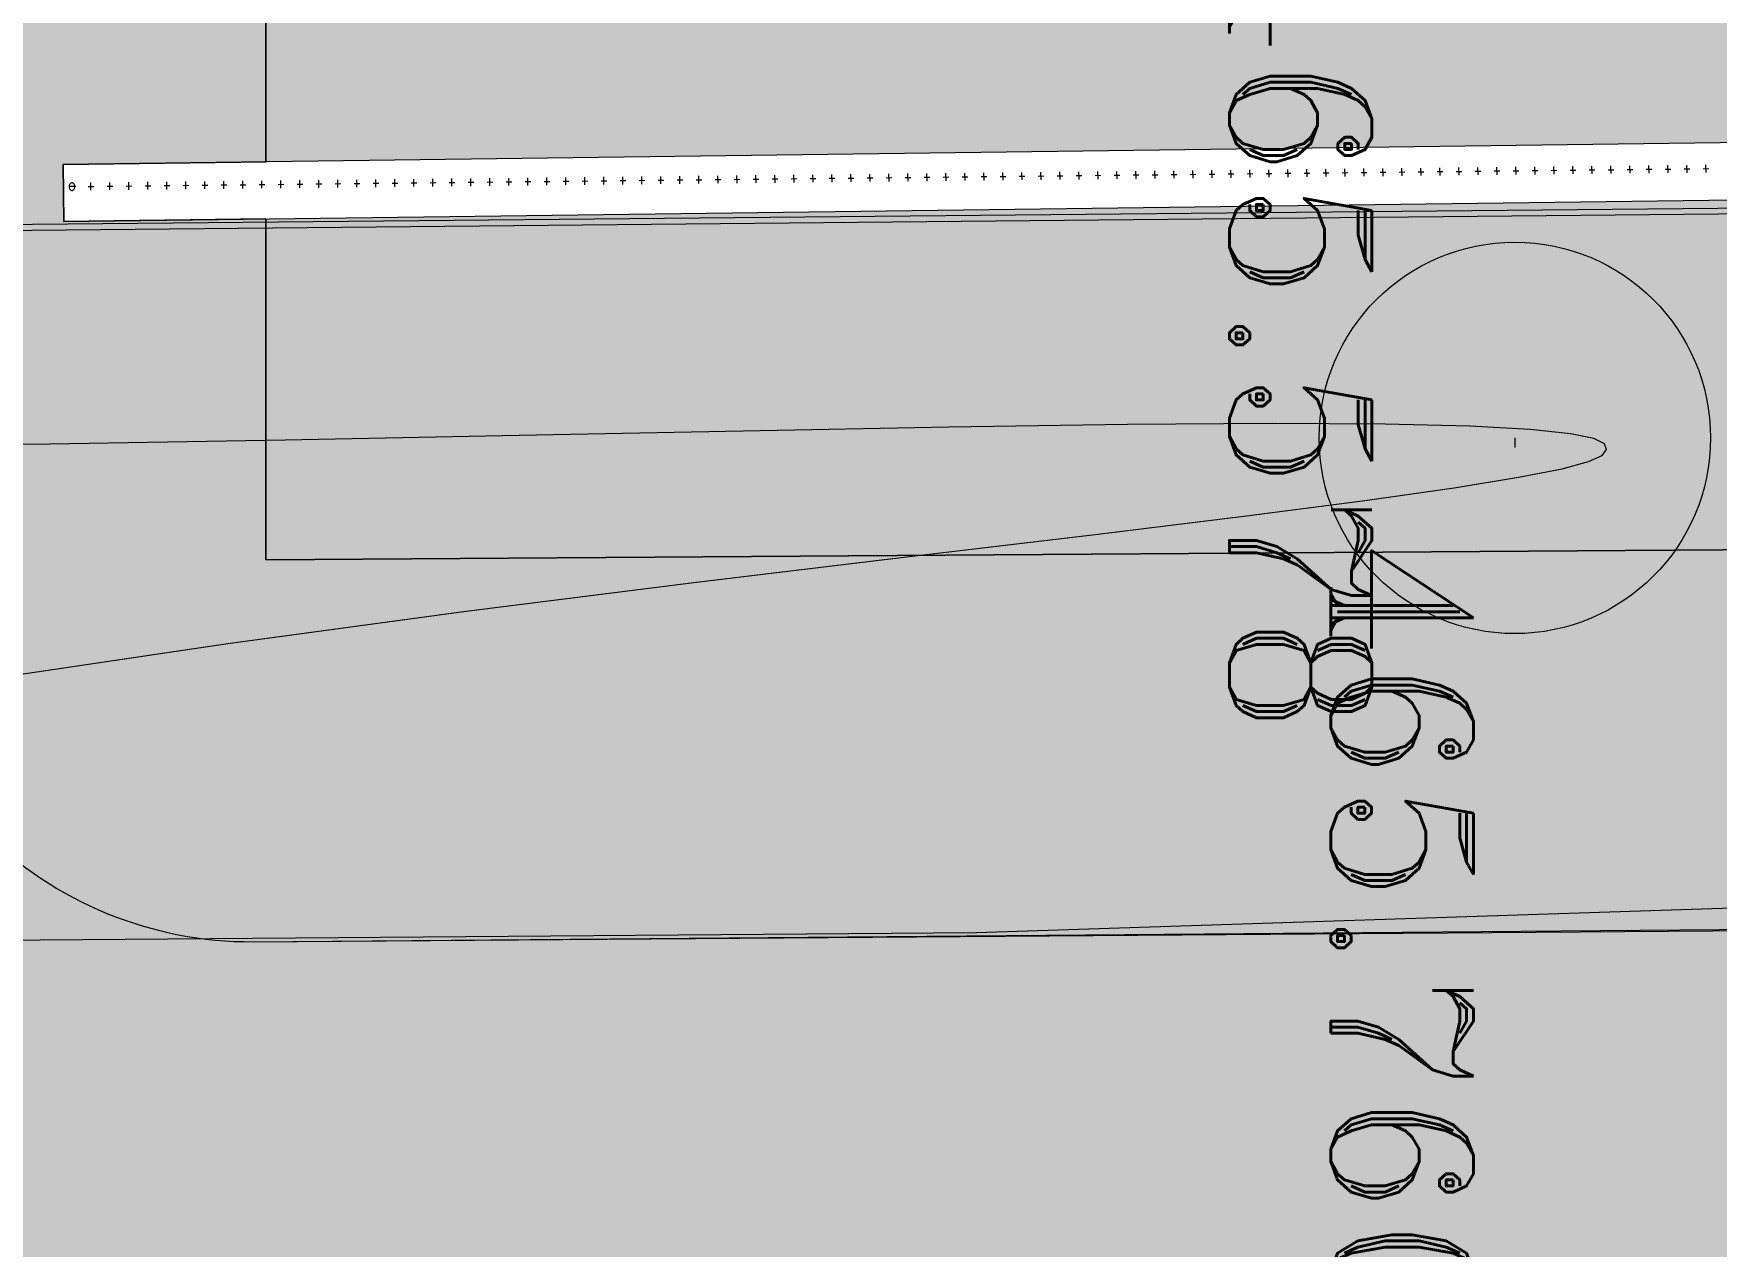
# Model space of a CAD drawing. Header units: millimetres. Extents: x 132836 to 1862386, y -330276 to -143438.
# Drawn here: x 174174 to 183027, y -277202 to -270822 of the extents above; entities that cross this region are included whole.
import ezdxf

# ---------------------------------------------------------------- set-up
doc = ezdxf.new("R2010")
doc.units = ezdxf.units.MM
doc.header["$MEASUREMENT"] = 0
doc.linetypes.add('Points tirets', pattern=[335.138881, 176.388884, -88.194442, 0, -70.555556])
doc.linetypes.add('Wipeout_Contour', pattern=[1000, 0, -1000])
for name, color, linetype in [('Divers - Dessin général', 7, 'Continuous'), ('Nouveau_0', 7, 'Continuous'), ('Nouveau_CN_02_00', 7, 'Continuous'), ('Nouveau_regard', 7, 'Continuous'), ('Nouveau_rg', 7, 'Continuous'), ('Nouveau_TopoAlt', 7, 'Continuous'), ('Nouveau_TopoJIS', 7, 'Continuous'), ('Sols_ Dalles', 7, 'Continuous'), ('TopoAlt', 7, 'Continuous')]:
    doc.layers.add(name, color=color, linetype=linetype)
doc.styles.add('STYLE_GENERE_5', font='romant.shx')

msp = doc.modelspace()

# ---------------------------------------------------------------- hatches: boundary and pattern name
at = {"linetype": 'Continuous', "lineweight": 0, "true_color": 0x6f6f6f}
h = msp.add_hatch(color=8, dxfattribs=at)
h.paths.add_polyline_path([(141848.442, -275935.042), (141848.442, -295062.571), (269220.821, -293826.868), (269220.821, -270902.734), (268763.049, -270902.734), (254213.6, -271040.575), (254213.6, -163437.635), (153156.2, -163437.635), (153156.2, -271040.575), (153182.962, -271040.57), (153183.146, -272000.514, -0.40942736), (149183.681, -275935.042)])
h.paths.add_polyline_path([(158435.584, -260639.953), (155145.584, -260639.953), (155145.584, -248364.953), (155145.584, -243089.974), (155145.584, -242189.974), (158435.584, -242189.974)], flags=0)
h.paths.add_polyline_path([(196775.042, -260810.571), (196775.042, -222495.57), (186955.542, -222495.57), (186955.542, -218295.57), (196754.55, -218295.57), (196754.55, -208495.57), (196754.55, -204495.57), (193355.542, -204495.57), (193355.542, -201780.57), (193355.542, -195161.535), (195576.034, -195161.535), (195576.034, -189810.571), (217850.068, -189810.571), (217850.068, -262266.885), (245610.045, -262266.885), (245610.045, -253395.571), (245626.034, -253395.571), (246426.034, -253395.571), (247826.034, -253395.571), (247826.034, -248005.571), (247826.034, -246605.571), (245626.034, -246605.571), (245610.045, -246605.571), (245610.045, -171995.57), (212806.28, -171995.57), (161503.433, -171995.57), (161503.433, -193810.571), (161503.433, -230015.57), (161503.433, -260810.571)], flags=0)
h.paths.add_polyline_path([(162737.042, -269433.913, -0.09031866), (162858.773, -268727.623, -0.20144873), (163912.639, -267592.74, -0.10421145), (164718.006, -267415.055), (165317.979, -267409.371, -0.10404461), (166125.354, -267571.244, -0.23825546), (167284.257, -268953.318, -0.05518862), (167336.836, -269390.334), (167338.931, -269611.438), (167351.046, -270890.267), (167092.583, -271892.761, -0.26794919), (165370.083, -272909.124), (164770.11, -272914.808, -0.19371746), (163379.252, -272370.185, -0.07056876), (163028.663, -271931.262, -0.1316525), (162751.253, -270933.845)], flags=0)
h.paths.add_polyline_path([(173316.986, -273599.031), (173316.986, -273452.052), (173330.488, -267377.824, -0.3805567), (175316.986, -265609.826), (175394.714, -265609.826), (175394.714, -270609.826), (190394.714, -270609.826), (190394.714, -265609.826), (195356.191, -265609.826, -0.41421356), (196856.191, -267109.826), (196856.191, -273660.699, -0.34550161), (195137.285, -275433.432), (175327.752, -275599.002, -0.4157911)], flags=0)
h.paths.add_polyline_path([(205510.093, -271504.083, -0.13447393), (205230.948, -270484.937), (205230.948, -268984.937, -0.41421356), (207230.948, -266984.937), (207830.948, -266984.937, -0.41421356), (209830.948, -268984.937), (209830.948, -270484.937, -0.12882035), (209574.03, -271465.581, -0.27093629), (207830.948, -272484.937), (207230.948, -272484.937, -0.26498)], flags=0)
h.paths.add_polyline_path([(217862.687, -273329.325), (217869.949, -267730.336, -0.09856151), (218100.718, -266943.721), (218117.681, -266951.545, -0.258849), (219955.479, -265605.827), (219953.141, -265587.294), (220637.569, -265587.294), (220637.569, -265687.294), (220637.569, -270687.294), (250537.569, -270687.294), (250537.569, -265687.294), (252208.004, -265687.294), (254186.294, -265687.294), (254186.294, -267687.294), (254186.294, -271062.255, 0.00134576), (254186.323, -271073.021), (254197.209, -273095.233, -0.41421356), (252208.004, -275105.97), (243484.534, -275105.97, -0.00518896), (243431.438, -275116.103), (235447.992, -275196.191), (220071.012, -275253.24, -0.38655333), (217873.089, -273475.385, -0.02518922)], flags=0)
at = {"linetype": 'Continuous', "lineweight": 0, "true_color": 0x90b349}
msp.add_hatch(color=55, dxfattribs=at).paths.add_polyline_path([(175394.714, -271810.115), (175394.714, -273590.239), (195581.991, -273450.488), (195571.148, -271436.346), (195571.148, -271563.708), (190571.148, -271563.708), (190571.148, -270609.826), (188115.569, -270609.826), (187894.714, -270609.826), (185394.714, -270609.826), (182894.714, -270609.826), (180394.714, -270609.826), (177894.714, -270609.826), (175394.714, -270609.826)])

# ---------------------------------------------------------------- linework, layer by layer
at = {"color": 9, "linetype": 'Continuous', "lineweight": 5}
msp.add_lwpolyline([(173316.986, -273452.052), (173316.986, -273599.031, 0.4157911), (175327.752, -275599.002), (195137.285, -275433.432, 0.34550161), (196856.191, -273660.699), (196856.191, -267109.826, 0.41421356), (195356.191, -265609.826), (190394.714, -265609.826), (190394.714, -270609.826), (175394.714, -270609.826), (175394.714, -265609.826), (175316.986, -265609.826, 0.3805567), (173330.488, -267377.824)], format="xyb", close=True, dxfattribs=at)
at = {"color": 7, "linetype": 'Continuous', "lineweight": 5}
msp.add_lwpolyline([(175394.714, -271810.115), (175394.714, -273590.239), (195581.991, -273450.488), (195571.148, -271436.346), (195571.148, -271563.708), (190571.148, -271563.708), (190571.148, -270609.826), (188115.569, -270609.826), (187894.714, -270609.826), (185394.714, -270609.826), (182894.714, -270609.826), (180394.714, -270609.826), (177894.714, -270609.826), (175394.714, -270609.826)], close=True, dxfattribs=at)
at = {"layer": 'Nouveau_CN_02_00', "color": 8, "linetype": 'Continuous', "lineweight": 5, "flags": 128}
msp.add_lwpolyline([(173952.561, -274215.061), (175195.31, -274029.826), (176448.478, -273860.484), (177660.937, -273707.867), (178781.56, -273572.807), (179759.222, -273456.137), (180554.808, -273358.153), (181177.254, -273277.005), (181647.506, -273210.305), (181986.512, -273155.667), (182215.22, -273110.703), (182354.578, -273073.026), (182425.533, -273040.251), (182449.033, -273009.988), (182439.162, -272980.45), (182382.551, -272952.237), (182258.971, -272926.547), (182048.188, -272904.578), (181729.972, -272887.529), (181284.092, -272876.599), (180690.316, -272872.984), (179928.413, -272877.884), (178989.112, -272891.766), (177906.991, -272912.172), (176727.586, -272935.914), (175496.436, -272959.803), (174259.076, -272980.651), (173061.046, -272995.269)], dxfattribs=at)
at = {"layer": 'Nouveau_regard', "color": 8, "linetype": 'Continuous', "lineweight": 5}
msp.add_circle((181966.911, -272948.51), 1029.654, dxfattribs=at)
at = {"layer": 'Nouveau_rg', "color": 8, "linetype": 'Continuous', "lineweight": 5, "flags": 128}
msp.add_lwpolyline([(147567.552, -275358.909), (159741.501, -275704.121), (179134.524, -275550.958), (194861.845, -275038.784), (213710.215, -274947.589), (235087.482, -274747.605), (252251.249, -274647.467), (263883.891, -274697.543)], dxfattribs=at)
at = {"layer": 'Nouveau_TopoJIS', "color": 8, "linetype": 'Continuous', "lineweight": 5}
msp.add_line((181966.911, -272948.51), (181966.911, -272998.51), dxfattribs=at)

# ---------------------------------------------------------------- texts
at = {"layer": 'Nouveau_TopoAlt', "color": 253, "linetype": 'Continuous', "lineweight": 5, "true_color": 0x9f9f9f, "insert": (181748.723, -273477.01), "char_height": 750, "attachment_point": 1, "rotation": 270, "style": 'STYLE_GENERE_5'}
msp.add_mtext('\\A1;{\\pql;\\Fromant.shx;465.760}', dxfattribs=at)

# ---------------------------------------------------------------- next in the draw order: wipeouts: each hides what was drawn before it
at = {"color": 254, "linetype": 'Wipeout_Contour', "lineweight": 0, "ltscale": 1308889.27903806}
msp.add_wipeout([(174332.384, -271810.115), (190563.122, -271598.633), (190559.213, -271298.658), (174328.476, -271510.141)], dxfattribs=at).dxf.layer = 'TopoAlt'

# ---------------------------------------------------------------- next in the draw order: hatches: boundary and pattern name
at = {"layer": 'Sols_ Dalles', "linetype": 'Continuous', "lineweight": 0, "true_color": 0x2e271c}
msp.add_hatch(color=250, dxfattribs=at).paths.add_polyline_path([(173316.986, -273599.031, 0.4157911), (175327.752, -275599.002), (194877.901, -275451.732, 0.41421356), (196867.106, -273440.995), (196856.22, -271418.783), (196856.22, -271563.708), (195571.834, -271563.708), (195581.991, -273450.488), (175394.714, -273590.232), (175394.714, -271810.115), (175394.714, -271796.274), (174332.384, -271810.115), (174328.476, -271510.141), (175394.714, -271496.248), (175394.714, -270609.826), (175394.714, -265609.826), (175316.986, -265609.826, 0.41421356), (173316.986, -267609.826)])

# ---------------------------------------------------------------- next in the draw order: linework, layer by layer
at = {"color": 7, "linetype": 'Continuous', "lineweight": 5}
for p, q in [((180573.499, -271578.296), (180573.06, -271538.298)), ((180673.472, -271577.198), (180673.033, -271537.201)), ((180773.446, -271576.101), (180773.007, -271536.103)), ((180873.419, -271575.003), (180872.98, -271535.006)), ((180973.392, -271573.906), (180972.953, -271533.908)), ((181073.365, -271572.809), (181072.926, -271532.811)), ((181173.338, -271571.711), (181172.899, -271531.714)), ((181273.312, -271570.614), (181272.873, -271530.616)), ((181373.285, -271569.517), (181372.846, -271529.519)), ((181473.258, -271568.419), (181472.819, -271528.422)), ((181573.231, -271567.322), (181572.792, -271527.324)), ((181673.204, -271566.225), (181672.765, -271526.227)), ((181773.178, -271565.127), (181772.739, -271525.13)), ((181873.151, -271564.03), (181872.712, -271524.032)), ((181973.124, -271562.932), (181972.685, -271522.935)), ((182073.097, -271561.835), (182072.658, -271521.837)), ((182173.07, -271560.738), (182172.631, -271520.74)), ((182273.044, -271559.64), (182272.605, -271519.643)), ((182357.798, -271538.709), (182387.796, -271538.38)), ((182373.017, -271558.543), (182372.578, -271518.545)), ((182457.771, -271537.611), (182487.77, -271537.282)), ((182472.99, -271557.446), (182472.551, -271517.448)), ((182557.745, -271536.514), (182587.743, -271536.185)), ((182572.963, -271556.348), (182572.524, -271516.351)), ((182657.718, -271535.417), (182687.716, -271535.087)), ((182672.936, -271555.251), (182672.497, -271515.253)), ((182757.691, -271534.319), (182787.689, -271533.99)), ((182772.91, -271554.154), (182772.471, -271514.156)), ((182857.664, -271533.222), (182887.662, -271532.893)), ((182872.883, -271553.056), (182872.444, -271513.059)), ((182957.637, -271532.125), (182987.636, -271531.795)), ((182972.856, -271551.959), (182972.417, -271511.961)), ((174459.916, -271625.401), (174489.914, -271625.071)), ((174475.134, -271645.235), (174474.695, -271605.237)), ((174559.889, -271624.303), (174589.887, -271623.974)), ((174575.107, -271644.137), (174574.668, -271604.14)), ((174659.862, -271623.206), (174689.86, -271622.877)), ((174675.081, -271643.04), (174674.642, -271603.042)), ((174759.835, -271622.108), (174789.833, -271621.779)), ((174775.054, -271641.943), (174774.615, -271601.945)), ((174859.808, -271621.011), (174889.807, -271620.682)), ((174875.027, -271640.845), (174874.588, -271600.848)), ((174959.782, -271619.914), (174989.78, -271619.584)), ((174975, -271639.748), (174974.561, -271599.75)), ((175059.755, -271618.816), (175089.753, -271618.487)), ((175074.973, -271638.651), (175074.534, -271598.653)), ((175159.728, -271617.719), (175189.726, -271617.39)), ((175174.947, -271637.553), (175174.508, -271597.556)), ((175259.701, -271616.622), (175289.699, -271616.292)), ((175274.92, -271636.456), (175274.481, -271596.458)), ((175359.674, -271615.524), (175389.673, -271615.195)), ((175374.893, -271635.358), (175374.454, -271595.361)), ((175459.648, -271614.427), (175489.646, -271614.098)), ((175474.866, -271634.261), (175474.427, -271594.263)), ((175559.621, -271613.33), (175589.619, -271613)), ((175574.839, -271633.164), (175574.4, -271593.166)), ((175659.594, -271612.232), (175689.592, -271611.903)), ((175674.813, -271632.066), (175674.374, -271592.069)), ((175759.567, -271611.135), (175789.565, -271610.806)), ((175774.786, -271630.969), (175774.347, -271590.971)), ((175859.54, -271610.037), (175889.539, -271609.708)), ((175874.759, -271629.872), (175874.32, -271589.874)), ((175959.514, -271608.94), (175989.512, -271608.611)), ((175974.732, -271628.774), (175974.293, -271588.777)), ((176059.487, -271607.843), (176089.485, -271607.513)), ((176074.705, -271627.677), (176074.266, -271587.679)), ((176159.46, -271606.745), (176189.458, -271606.416)), ((176174.679, -271626.58), (176174.239, -271586.582)), ((176259.433, -271605.648), (176289.431, -271605.319)), ((176274.652, -271625.482), (176274.213, -271585.485)), ((176359.406, -271604.551), (176389.405, -271604.221)), ((176374.625, -271624.385), (176374.186, -271584.387)), ((176459.38, -271603.453), (176489.378, -271603.124)), ((176474.598, -271623.287), (176474.159, -271583.29)), ((176559.353, -271602.356), (176589.351, -271602.027)), ((176574.571, -271622.19), (176574.132, -271582.192)), ((176659.326, -271601.259), (176689.324, -271600.929)), ((176674.545, -271621.093), (176674.105, -271581.095)), ((176759.299, -271600.161), (176789.297, -271599.832)), ((176774.518, -271619.995), (176774.079, -271579.998)), ((176859.272, -271599.064), (176889.27, -271598.735)), ((176874.491, -271618.898), (176874.052, -271578.9)), ((176959.246, -271597.966), (176989.244, -271597.637)), ((176974.464, -271617.801), (176974.025, -271577.803)), ((177059.219, -271596.869), (177089.217, -271596.54)), ((177074.437, -271616.703), (177073.998, -271576.706)), ((177159.192, -271595.772), (177189.19, -271595.442)), ((177174.411, -271615.606), (177173.971, -271575.608)), ((177259.165, -271594.674), (177289.163, -271594.345)), ((177274.384, -271614.509), (177273.945, -271574.511)), ((177359.138, -271593.577), (177389.136, -271593.248)), ((177374.357, -271613.411), (177373.918, -271573.414)), ((177459.111, -271592.48), (177489.11, -271592.15)), ((177474.33, -271612.314), (177473.891, -271572.316)), ((177559.085, -271591.382), (177589.083, -271591.053)), ((177574.303, -271611.216), (177573.864, -271571.219)), ((177659.058, -271590.285), (177689.056, -271589.956)), ((177674.277, -271610.119), (177673.837, -271570.121)), ((177759.031, -271589.188), (177789.029, -271588.858)), ((177774.25, -271609.022), (177773.811, -271569.024)), ((177859.004, -271588.09), (177889.002, -271587.761)), ((177874.223, -271607.924), (177873.784, -271567.927)), ((177958.977, -271586.993), (177988.976, -271586.664)), ((177974.196, -271606.827), (177973.757, -271566.829)), ((178058.951, -271585.895), (178088.949, -271585.566)), ((178074.169, -271605.73), (178073.73, -271565.732)), ((178158.924, -271584.798), (178188.922, -271584.469)), ((178174.142, -271604.632), (178173.703, -271564.635)), ((178258.897, -271583.701), (178288.895, -271583.371)), ((178274.116, -271603.535), (178273.677, -271563.537)), ((178358.87, -271582.603), (178388.868, -271582.274)), ((178374.089, -271602.438), (178373.65, -271562.44)), ((178458.843, -271581.506), (178488.842, -271581.177)), ((178474.062, -271601.34), (178473.623, -271561.343)), ((178558.817, -271580.409), (178588.815, -271580.079)), ((178574.035, -271600.243), (178573.596, -271560.245)), ((178658.79, -271579.311), (178688.788, -271578.982)), ((178674.008, -271599.145), (178673.569, -271559.148)), ((178758.763, -271578.214), (178788.761, -271577.885)), ((178773.982, -271598.048), (178773.543, -271558.05)), ((178858.736, -271577.117), (178888.734, -271576.787)), ((178873.955, -271596.951), (178873.516, -271556.953)), ((178958.709, -271576.019), (178988.708, -271575.69)), ((178973.928, -271595.853), (178973.489, -271555.856)), ((179058.683, -271574.922), (179088.681, -271574.593)), ((179073.901, -271594.756), (179073.462, -271554.758)), ((179158.656, -271573.824), (179188.654, -271573.495)), ((179173.874, -271593.659), (179173.435, -271553.661)), ((179258.629, -271572.727), (179288.627, -271572.398)), ((179273.848, -271592.561), (179273.409, -271552.564)), ((179358.602, -271571.63), (179388.6, -271571.3)), ((179373.821, -271591.464), (179373.382, -271551.466)), ((179458.575, -271570.532), (179488.574, -271570.203)), ((179473.794, -271590.367), (179473.355, -271550.369)), ((179558.549, -271569.435), (179588.547, -271569.106)), ((179573.767, -271589.269), (179573.328, -271549.272)), ((179658.522, -271568.338), (179688.52, -271568.008)), ((179673.74, -271588.172), (179673.301, -271548.174)), ((179758.495, -271567.24), (179788.493, -271566.911)), ((179773.714, -271587.074), (179773.275, -271547.077)), ((179858.468, -271566.143), (179888.466, -271565.814)), ((179873.687, -271585.977), (179873.248, -271545.979)), ((179958.441, -271565.046), (179988.44, -271564.716)), ((179973.66, -271584.88), (179973.221, -271544.882)), ((180058.415, -271563.948), (180088.413, -271563.619)), ((180073.633, -271583.782), (180073.194, -271543.785)), ((180158.388, -271562.851), (180188.386, -271562.522)), ((180173.606, -271582.685), (180173.167, -271542.687)), ((180258.361, -271561.753), (180288.359, -271561.424)), ((180273.58, -271581.588), (180273.141, -271541.59)), ((180358.334, -271560.656), (180388.332, -271560.327)), ((180373.553, -271580.49), (180373.114, -271540.493)), ((180458.307, -271559.559), (180488.306, -271559.229)), ((180473.526, -271579.393), (180473.087, -271539.395)), ((180558.281, -271558.461), (180588.279, -271558.132)), ((180658.254, -271557.364), (180688.252, -271557.035)), ((180758.227, -271556.267), (180788.225, -271555.937)), ((180858.2, -271555.169), (180888.198, -271554.84)), ((180958.173, -271554.072), (180988.172, -271553.743)), ((181058.147, -271552.975), (181088.145, -271552.645)), ((181158.12, -271551.877), (181188.118, -271551.548)), ((181258.093, -271550.78), (181288.091, -271550.451)), ((181358.066, -271549.682), (181388.064, -271549.353)), ((181458.039, -271548.585), (181488.038, -271548.256)), ((181558.013, -271547.488), (181588.011, -271547.158)), ((181657.986, -271546.39), (181687.984, -271546.061)), ((181757.959, -271545.293), (181787.957, -271544.964)), ((181857.932, -271544.196), (181887.93, -271543.866)), ((181957.905, -271543.098), (181987.904, -271542.769)), ((182057.879, -271542.001), (182087.877, -271541.672)), ((182157.852, -271540.904), (182187.85, -271540.574)), ((182257.825, -271539.806), (182287.823, -271539.477))]:
    msp.add_line(p, q, dxfattribs=at)
at = {"color": 7, "linetype": 'Points tirets', "lineweight": 5}
msp.add_line((174394.94, -271626.114), (174359.942, -271626.498), dxfattribs=at)
at = {"color": 7, "linetype": 'Continuous', "lineweight": 5}
msp.add_lwpolyline([(174374.722, -271606.334), (174372.121, -271606.667), (174369.605, -271607.597), (174367.252, -271609.096), (174365.132, -271611.119), (174363.31, -271613.604), (174361.842, -271616.476), (174360.772, -271619.648), (174360.132, -271623.023), (174359.942, -271626.498), (174360.208, -271629.968), (174360.922, -271633.328), (174362.062, -271636.475), (174363.593, -271639.314), (174365.468, -271641.759), (174367.632, -271643.735), (174370.018, -271645.182), (174372.553, -271646.057), (174375.161, -271646.332), (174377.762, -271646), (174380.278, -271645.07), (174382.631, -271643.57), (174384.751, -271641.547), (174386.573, -271639.062), (174388.041, -271636.19), (174389.111, -271633.019), (174389.751, -271629.644), (174389.941, -271626.169), (174389.675, -271622.698), (174388.961, -271619.339), (174387.821, -271616.191), (174386.29, -271613.352), (174384.415, -271610.907), (174382.251, -271608.931), (174379.865, -271607.484), (174377.33, -271606.61)], close=True, dxfattribs=at)
at = {"layer": 'Divers - Dessin général', "color": 8, "linetype": 'Continuous', "lineweight": 5}
msp.add_lwpolyline([(254205.676, -163437.635), (254186.294, -271067.638), (152856.388, -272027.634), (152839.018, -197317.635), (152835.676, -163437.635)], close=True, dxfattribs=at)
at = {"layer": 'Divers - Dessin général', "color": 14, "linetype": 'Continuous', "lineweight": 5, "true_color": 0x990000}
msp.add_lwpolyline([(254205.676, -163437.635), (254186.294, -271067.638), (152856.388, -272027.634), (152839.018, -197317.635), (152835.676, -163437.635)], close=True, dxfattribs=at)
at = {"layer": 'Nouveau_0', "color": 8, "linetype": 'Continuous', "lineweight": 5}
msp.add_line((152835.676, -272063.016), (254199.193, -271079.638), dxfattribs=at)
msp.add_line((152835.676, -272063.016), (254199.193, -271079.638), dxfattribs=at)
at = {"layer": 'Nouveau_0', "color": 8, "linetype": 'Continuous', "lineweight": 5, "flags": 128}
msp.add_lwpolyline([(152835.676, -272063.016), (254199.193, -271079.638), (254199.193, -163437.635), (152835.676, -163437.635), (152835.676, -197326.333)], close=True, dxfattribs=at)
at = {"layer": 'Sols_ Dalles', "color": 7, "linetype": 'Continuous', "lineweight": 5, "flags": 128}
msp.add_lwpolyline([(173316.986, -273599.031, 0.4157911), (175327.752, -275599.002), (194877.901, -275451.732, 0.41421356), (196867.106, -273440.995), (196856.22, -271418.783), (196856.22, -271563.708), (195571.834, -271563.708), (195581.991, -273450.488), (175394.714, -273590.232), (175394.714, -271810.115), (175394.714, -271796.274), (174332.384, -271810.115), (174328.476, -271510.141), (175394.714, -271496.248), (175394.714, -270609.826), (175394.714, -265609.826), (175316.986, -265609.826, 0.41421356), (173316.986, -267609.826)], format="xyb", close=True, dxfattribs=at)
at = {"layer": 'TopoAlt', "color": 190, "linetype": 'Continuous', "lineweight": 5, "true_color": 0x8002ff}
for points in [[(190559.213, -271298.658), (174328.476, -271510.141)], [(174328.476, -271510.141), (174332.384, -271810.115)], [(174332.384, -271810.115), (190563.122, -271598.633)]]:
    msp.add_lwpolyline(points, dxfattribs=at)

# ---------------------------------------------------------------- next in the draw order: texts
at = {"layer": 'Nouveau_TopoAlt', "color": 253, "linetype": 'Continuous', "lineweight": 5, "true_color": 0x9f9f9f, "insert": (181214.723, -270306.01), "char_height": 750, "attachment_point": 1, "rotation": 270, "style": 'STYLE_GENERE_5'}
msp.add_mtext('\\A1;{\\pql;\\Fromant.shx;465.578}', dxfattribs=at)

doc.saveas('drawing.dxf')
